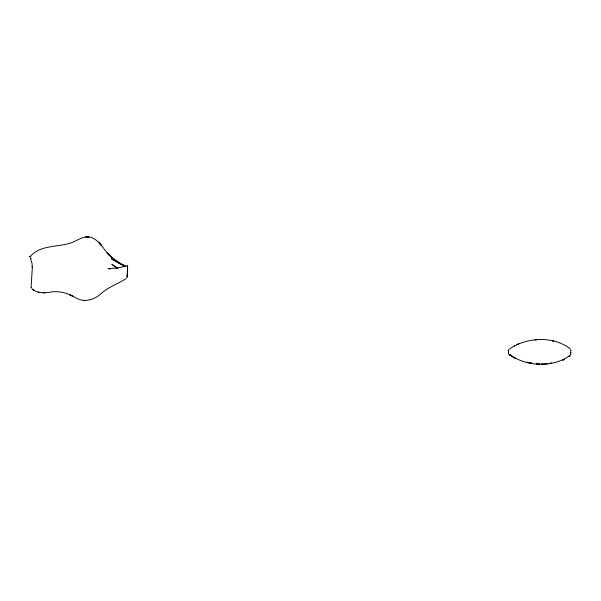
<?xml version="1.0" encoding="UTF-8"?>
<svg xmlns="http://www.w3.org/2000/svg" width="601" height="601" viewBox="0 0 601 601"><rect width="100%" height="100%" fill="white"/><g stroke="black" fill="none" stroke-linecap="round" stroke-linejoin="round"><path stroke-width="0.9" d="M32.206 267.603L32.086 263.599L30.411 258.19M127.615 267.49L127.592 265.597L127.142 277.542M127.615 267.738L127.374 274.732M30.05 256.732C40.552 244.329 58.289 247.612 72.143 242.488C78.663 239.739 86.093 234.18 93.268 238.409C101.674 242.458 104.597 252.225 111.966 257.506L107.121 252.953L111.996 257.521L121.154 264.087M508.408 353.598L508.423 353.944M508.228 350.052L508.303 350.578M32.161 270.202L31.072 287.368L31.199 287.894L31.703 287.594M508.506 353.583L508.484 353.936M127.352 275.048L127.111 276.933A7.58 0.428 85.6 0 1 127.051 276.61M570.852 354.102L570.807 354.365A37.149 1.412 82.4 0 0 570.837 354.567M570.882 350.353L570.732 352.99M569.853 355.507L568.929 356.378L569.891 355.469C553.641 367.466 528.61 366.79 511.729 356.025L513.164 357.069L512.706 356.731M570.762 349.587L570.68 349.669A42.746 1.863 88.8 0 0 570.567 349.827A23.522 1.044 88.5 0 0 570.492 349.91M30.14 256.439L30.659 256.665M126.315 278.436C117.976 284.033 107.94 286.985 100.532 294.144C93.929 299.937 83.967 302.776 76.026 297.908C68.056 292.972 58.673 290.418 49.327 292.296C43.445 293.258 36.571 293.13 32.003 288.75M570.003 348.64C553.228 335.674 526.311 337.071 509.22 349.219M513.487 346.379L514.298 345.875M516.62 344.666L518.926 343.689M126.187 266.078L117.03 268.061L108.218 268.594L110.494 268.978M547.586 363.74L541.276 364.146L542.883 364.131M534.988 340.031L536.573 339.85M86.822 236.847L85.755 236.944L89.031 236.982L86.807 236.847M43.189 292.785L45.263 292.71M37.983 292.078L39.042 292.349M120.02 263.328L122.897 264.673M120.102 263.373L111.343 258.685L118.262 262.93M122.792 264.62L126.225 266.348M509.731 354.868L510.895 355.499L509.378 354.665L511.271 355.724L509.385 354.658M510.489 355.274L511.999 356.22M118.705 263.185L119.148 263.433M119.997 263.914L120.44 264.162M119.111 263.411L119.554 263.659M120.884 264.417L121.327 264.665M122.424 265.296L124.67 266.656M117.984 268.241L111.816 264.252L117.15 268.362M124.189 266.108L124.85 266.536M511.256 355.717L511.752 356.047M32.905 289.532L33.874 290.23M570.582 354.567L570.567 354.537A28.675 1.044 -88 0 1 570.469 354.545M508.348 350.105L508.438 350.563M508.469 350.834L508.506 352.802L508.514 351.495M508.461 351.547L508.491 352.186M31.117 258.558A11.637 1.36 59.5 0 1 30.891 257.949M29.284 256.74A21.779 3.598 49.7 0 1 29.915 256.882M32.289 266.836A13.102 0.684 -86.7 0 1 32.251 269.541M30.621 256.552A18.601 1.442 72.1 0 1 30.681 256.394M127.164 275.634A6.04 0.383 90 0 1 127.142 275.243M569.943 356.265A31.44 1.24 -84.3 0 1 569.921 356.686M570.845 352.689A8.309 0.736 -84.1 0 1 570.725 353.118M570.229 352.674A11.885 0.864 64 0 1 570.289 352.855M508.469 350.3A16.73 0.443 -89.7 0 0 508.438 350.36A6.806 1.104 -80.8 0 1 508.649 350.653M508.529 352.787L508.521 353.283L508.506 352.832M564.362 359.466L562.964 360.119L564.362 359.466M551.538 363.087L549.584 363.432L551.53 363.117M539.728 364.123L536.58 363.913L539.728 364.123M85.087 300.47L84.117 300.425L85.087 300.47M109.39 268.67L108.21 268.557L109.39 268.67M532.261 363.312L526.671 362.193L532.238 363.327M553.468 341.09L552.522 340.91L553.491 341.105M71.083 295.384L69.393 294.573L72.751 296.233L71.083 295.384M515.312 358.354L514.749 358.053L515.312 358.354M100.314 244.021L98.752 242.383L101.742 245.764L100.314 244.021"/></g></svg>
